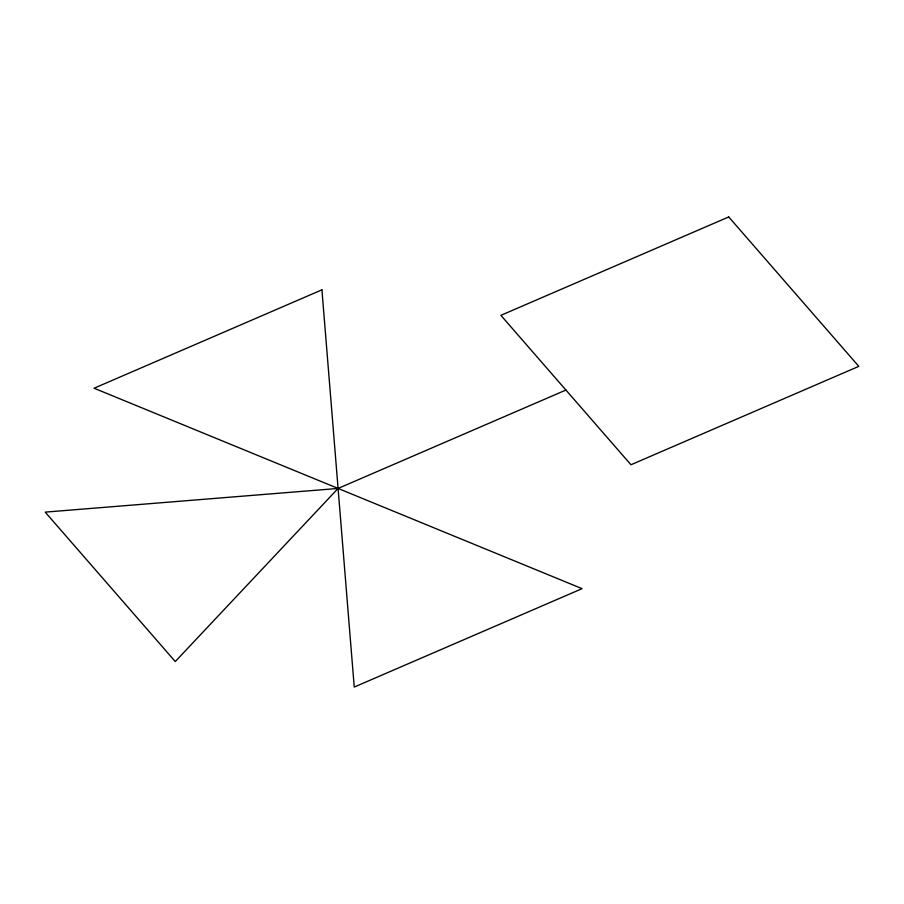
<?xml version="1.0" encoding="UTF-8"?>
<svg xmlns="http://www.w3.org/2000/svg" width="904" height="904" viewBox="0 0 904 904"><rect width="100%" height="100%" fill="white"/><g stroke="black" fill="none" stroke-linecap="round" stroke-linejoin="round"><path stroke-width="1.36" d="M338.085 488.442L175.274 661.547L45.2 512.127L338.085 488.442L565.915 390.053M321.926 289.834L94.084 388.223L582.074 588.662L354.244 687.051L321.926 289.834M728.726 216.949L500.884 315.338L630.958 464.758L858.8 366.357L728.726 216.949"/></g></svg>
